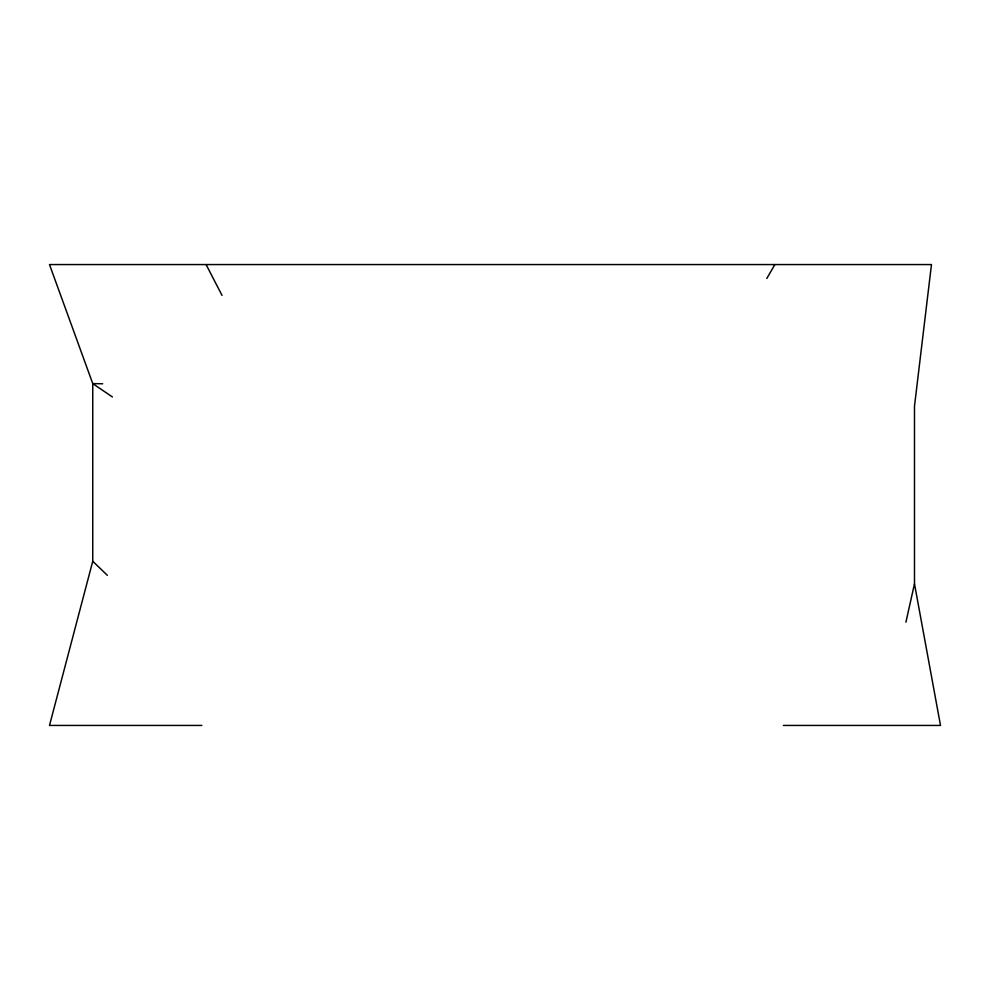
<?xml version="1.0" encoding="UTF-8"?>
<svg xmlns="http://www.w3.org/2000/svg" width="990" height="990" viewBox="0 0 990 990"><rect width="100%" height="100%" fill="white"/><g stroke="black" fill="none" stroke-linecap="round" stroke-linejoin="round"><path stroke-width="1.49" d="M905.912 622.19L914.488 583.815L914.488 406.185L931.466 264.565L49.5 264.565L92.751 383.613L92.751 561.256L49.5 725.435L201.849 725.435M766.804 278.487L774.873 264.565M783.375 725.435L940.5 725.435L914.488 583.815M102.688 383.774L92.751 383.613L112.427 396.953M92.751 561.256L107.341 575.314M206.093 264.565L222.045 295.416"/></g></svg>
